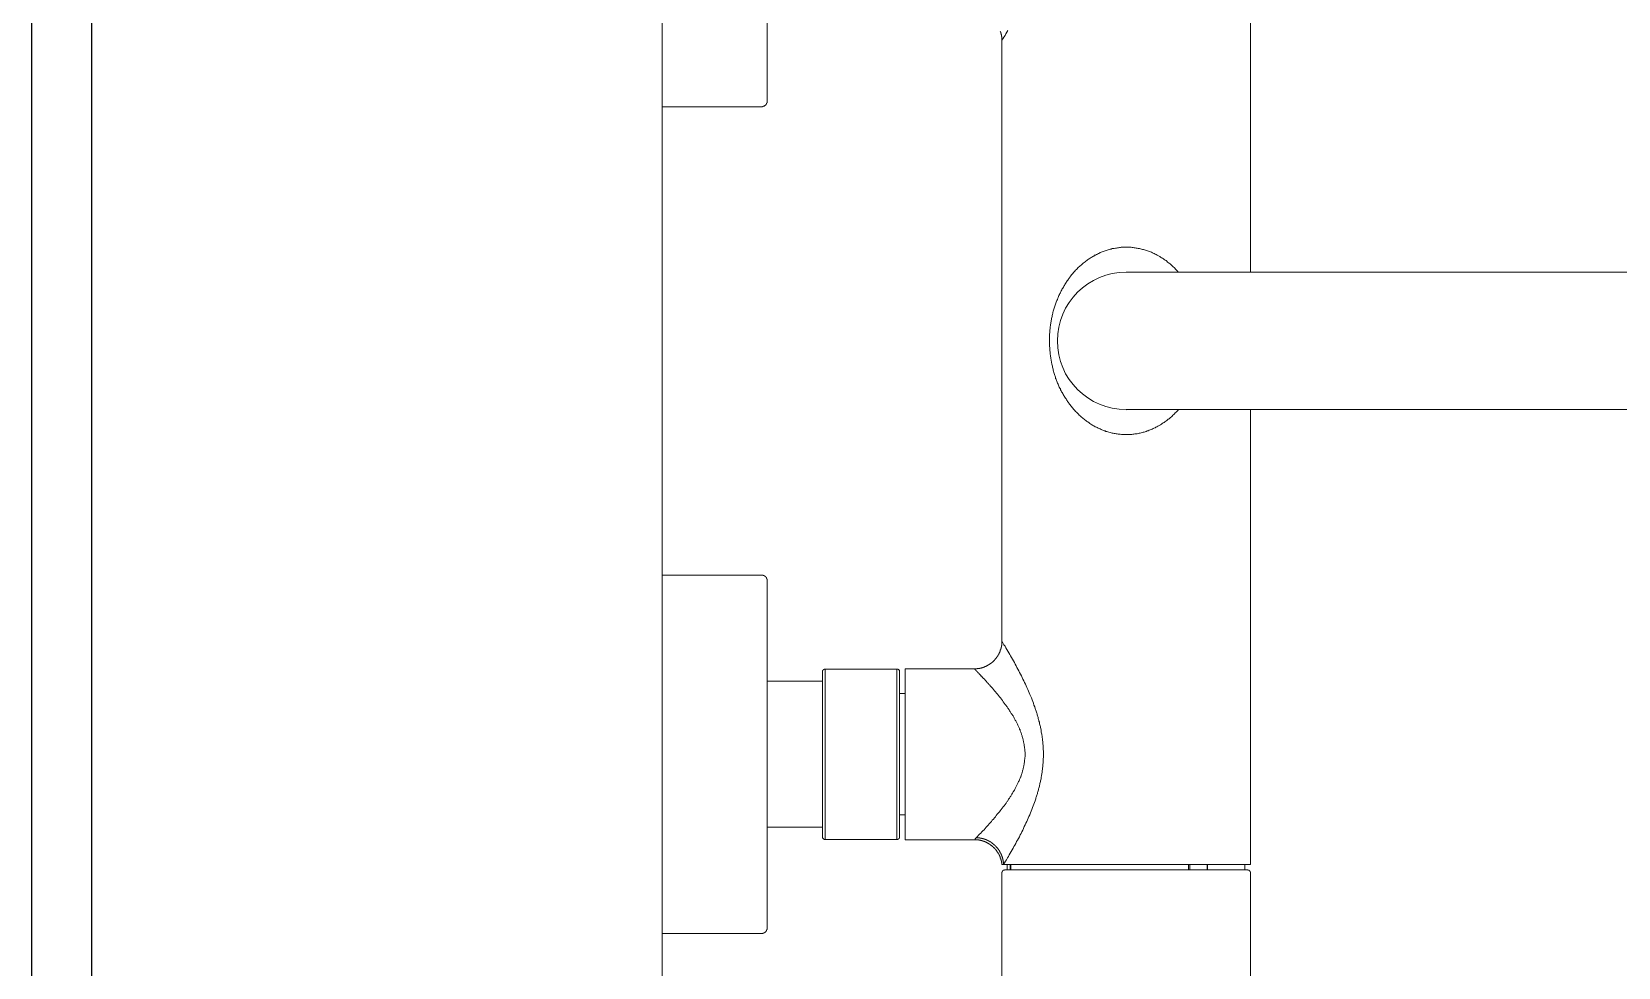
# Model space of a CAD drawing. Header units: millimetres. Extents: x -343543 to 400519, y -115663 to 104219.
# Drawn here: x -149713.1 to -149448.9, y 4880.4 to 5036.2 of the extents above; entities that cross this region are included whole.
import ezdxf

# ---------------------------------------------------------------- set-up
doc = ezdxf.new("R2010")
doc.units = ezdxf.units.MM
doc.layers.get('0').update_dxf_attribs({"color": 231, "lineweight": 0})
for name, color, linetype, lineweight in [('A-SYMBOLS', 10, 'Continuous', 13), ('XREF MAT BANG TUONG XAY$0$01.Xref _MB T1$0$A-FURN', 8, 'Continuous', 5), ('XREF MAT BANG TUONG XAY$0$01.Xref _MB T1$0$A-TEXT', 8, 'Continuous', 25)]:
    doc.layers.add(name, color=color, linetype=linetype, lineweight=lineweight)
doc.layers.add('XREF MAT BANG TUONG XAY$0$A-FNSH', color=8, linetype='Continuous')

# ---------------------------------------------------------------- blocks, each defined once
blk = doc.blocks.new('*U200')
at = {"color": 8}
for p, q in [((-38.44, -16.42), (-38.44, 0)), ((97.1, -16.48), (97.1, 0)), ((-96.43, -17.2), (-39.23, -17.2)), ((39.14, -17.2), (96.34, -17.2)), ((81.69, -38.62), (81.69, -26.56)), ((81.69, -38.47), (53.76, -38.47)), ((54.07, -38.91), (81.42, -38.91)), ((-49.74, -55.69), (49.74, -55.69))]:
    blk.add_line(p, q, dxfattribs=at)
for points in [[(-97.18, 0), (-38.44, 0)], [(38.36, 0), (38.36, -16.42), (38.39, -16.42), (38.39, -16.54), (38.42, -16.57), (38.42, -16.62), (38.44, -16.65), (38.44, -16.71), (38.47, -16.71), (38.47, -16.73), (38.5, -16.76), (38.5, -16.79), (38.53, -16.79), (38.53, -16.85), (38.56, -16.85), (38.56, -16.87), (38.58, -16.87), (38.58, -16.9), (38.61, -16.9), (38.61, -16.93), (38.64, -16.93), (38.64, -16.96), (38.67, -16.96), (38.67, -16.98), (38.69, -16.98), (38.69, -17.02), (38.72, -17.02), (38.72, -17.04), (38.75, -17.04), (38.78, -17.07), (38.81, -17.07), (38.81, -17.11), (38.86, -17.11), (38.86, -17.12), (38.92, -17.12), (38.92, -17.15), (39, -17.15), (39, -17.18), (39.12, -17.18), (39.14, -17.2)], [(38.36, 0), (97.1, 0)], [(-39.23, -17.2), (-39.2, -17.18), (-39.08, -17.18), (-39.08, -17.15), (-39, -17.15), (-39, -17.12), (-38.95, -17.12), (-38.95, -17.11), (-38.89, -17.11), (-38.89, -17.07), (-38.86, -17.07), (-38.83, -17.04), (-38.81, -17.04), (-38.81, -17.02), (-38.78, -17.02), (-38.78, -16.98), (-38.75, -16.98), (-38.75, -16.96), (-38.72, -16.96), (-38.7, -16.93), (-38.7, -16.9), (-38.67, -16.9), (-38.67, -16.87), (-38.64, -16.87), (-38.64, -16.85), (-38.61, -16.85), (-38.61, -16.81), (-38.59, -16.79), (-38.59, -16.76), (-38.55, -16.76), (-38.55, -16.71), (-38.52, -16.71), (-38.52, -16.65), (-38.5, -16.62), (-38.5, -16.57), (-38.47, -16.54), (-38.47, -16.42), (-38.44, -16.42)], [(55.77, -26.25), (55.77, -17.2)], [(79.68, -17.2), (79.68, -26.25)], [(96.34, -17.2), (96.34, -17.18), (96.45, -17.18), (96.45, -17.15), (96.54, -17.15), (96.54, -17.12), (96.6, -17.12), (96.6, -17.11), (96.65, -17.11), (96.65, -17.07), (96.71, -17.07), (96.71, -17.04), (96.74, -17.04), (96.74, -17.02), (96.77, -17.02), (96.79, -16.98), (96.82, -16.96), (96.85, -16.96), (96.85, -16.93), (96.87, -16.9), (96.9, -16.87), (96.9, -16.85), (96.93, -16.85), (96.93, -16.81), (96.96, -16.81), (96.96, -16.76), (96.99, -16.76), (96.99, -16.73), (97.01, -16.71), (97.01, -16.65), (97.05, -16.65), (97.05, -16.6), (97.07, -16.6), (97.07, -16.48), (97.1, -16.48)], [(81.27, -26.25), (54.18, -26.25), (54.18, -26.28), (54.07, -26.28), (54.07, -26.3), (53.98, -26.3), (53.98, -26.33), (53.96, -26.33), (53.96, -26.36), (53.94, -26.36), (53.9, -26.38), (53.87, -26.42), (53.87, -26.45), (53.85, -26.45), (53.85, -26.47), (53.82, -26.47), (53.82, -26.53), (53.79, -26.53), (53.79, -26.61), (53.76, -26.61)], [(53.76, -26.61), (53.76, -38.59), (53.79, -38.59), (53.79, -38.67), (53.82, -38.67), (53.82, -38.73), (53.85, -38.73), (53.85, -38.76), (53.87, -38.76), (53.87, -38.79), (53.9, -38.79), (53.9, -38.81), (53.94, -38.81), (53.94, -38.83), (53.96, -38.83), (53.96, -38.87), (53.98, -38.87), (54.02, -38.9), (54.07, -38.9), (54.07, -38.91)], [(53.76, -26.72), (81.69, -26.72)], [(81.69, -26.56), (81.67, -26.56), (81.67, -26.49), (81.64, -26.49), (81.64, -26.47), (81.61, -26.45), (81.61, -26.42), (81.58, -26.42), (81.58, -26.38), (81.56, -26.38), (81.56, -26.36), (81.53, -26.36), (81.5, -26.33), (81.47, -26.33), (81.47, -26.3), (81.42, -26.3), (81.42, -26.28), (81.27, -26.28), (81.27, -26.25)], [(57.79, -39.85), (57.79, -38.91)], [(77.66, -38.91), (77.66, -39.85)], [(81.42, -38.91), (81.42, -38.9), (81.47, -38.9), (81.47, -38.87), (81.5, -38.87), (81.5, -38.83), (81.56, -38.83), (81.56, -38.81), (81.58, -38.81), (81.58, -38.79), (81.61, -38.79), (81.61, -38.73), (81.64, -38.73), (81.64, -38.69), (81.67, -38.69), (81.67, -38.64), (81.69, -38.62)], [(53.74, -51.24), (53.74, -39.85)], [(81.75, -39.85), (53.74, -39.85)], [(81.75, -39.85), (81.75, -51.68), (81.78, -51.71), (81.78, -51.91), (81.8, -51.94), (81.8, -52.08), (81.83, -52.1), (81.83, -52.18), (81.86, -52.22), (81.86, -52.3), (81.89, -52.33), (81.89, -52.38), (81.92, -52.41), (81.92, -52.5), (81.95, -52.52), (81.95, -52.58), (81.98, -52.58), (81.98, -52.64), (82, -52.66), (82, -52.71), (82.03, -52.75), (82.03, -52.77), (82.06, -52.8), (82.06, -52.87), (82.08, -52.88), (82.08, -52.91), (82.11, -52.94), (82.11, -52.99), (82.14, -53.03), (82.14, -53.08), (82.17, -53.08), (82.17, -53.11), (82.2, -53.13), (82.2, -53.2), (82.23, -53.2), (82.23, -53.23), (82.25, -53.25), (82.25, -53.31), (82.28, -53.34), (82.31, -53.36), (82.31, -53.39), (82.34, -53.42), (82.34, -53.45), (82.36, -53.45), (82.36, -53.5), (82.4, -53.53), (82.4, -53.56), (82.42, -53.56), (82.42, -53.59), (82.45, -53.61), (82.45, -53.64), (82.48, -53.64), (82.48, -53.67), (82.5, -53.7), (82.5, -53.72), (82.54, -53.72), (82.54, -53.75), (82.56, -53.78), (82.56, -53.81), (82.59, -53.81), (82.62, -53.84), (82.62, -53.86), (82.67, -53.92), (82.67, -53.95), (82.7, -53.97), (82.73, -54.01), (82.76, -54.04), (82.78, -54.06), (82.78, -54.09), (82.81, -54.11), (82.84, -54.14), (82.87, -54.18), (82.9, -54.21), (82.9, -54.23), (82.92, -54.23), (82.95, -54.25), (82.95, -54.29), (82.98, -54.29), (83.01, -54.32), (83.01, -54.33), (83.03, -54.33), (83.06, -54.37), (83.06, -54.4), (83.09, -54.4), (83.09, -54.43), (83.12, -54.46), (83.15, -54.46), (83.15, -54.48), (83.18, -54.48), (83.21, -54.51), (83.23, -54.53), (83.26, -54.57), (83.29, -54.59), (83.32, -54.62), (83.34, -54.62), (83.34, -54.65), (83.37, -54.68), (83.4, -54.68), (83.4, -54.71), (83.43, -54.71), (83.45, -54.73), (83.48, -54.73), (83.48, -54.76), (83.52, -54.79), (83.54, -54.79), (83.57, -54.82), (83.6, -54.84), (83.62, -54.84), (83.62, -54.87), (83.65, -54.87), (83.68, -54.9), (83.71, -54.9), (83.71, -54.93), (83.73, -54.93), (83.76, -54.95), (83.79, -54.95), (83.81, -54.99), (83.85, -55.02), (83.87, -55.02), (83.9, -55.04), (83.93, -55.07), (83.96, -55.07), (83.99, -55.09), (84.01, -55.09), (84.01, -55.12), (84.04, -55.12), (84.07, -55.16), (84.12, -55.16), (84.12, -55.18), (84.16, -55.18), (84.18, -55.21), (84.24, -55.21), (84.24, -55.23), (84.27, -55.23), (84.3, -55.26), (84.35, -55.26), (84.38, -55.3), (84.41, -55.32), (84.46, -55.32), (84.49, -55.34), (84.52, -55.34), (84.55, -55.38), (84.6, -55.38), (84.63, -55.41), (84.69, -55.41), (84.69, -55.42), (84.74, -55.42), (84.77, -55.46), (84.83, -55.46), (84.85, -55.49), (84.88, -55.49), (84.91, -55.51), (84.99, -55.51), (85.02, -55.55), (85.08, -55.55), (85.1, -55.57), (85.19, -55.57), (85.22, -55.6), (85.3, -55.6), (85.33, -55.63), (85.47, -55.63), (85.5, -55.66), (85.75, -55.66), (85.77, -55.69), (85.8, -55.69)], [(-50.74, -55.42), (-50.72, -55.46), (-50.66, -55.46), (-50.63, -55.49), (-50.58, -55.49), (-50.55, -55.51), (-50.46, -55.51), (-50.46, -55.55), (-50.38, -55.55), (-50.36, -55.57), (-50.27, -55.57), (-50.24, -55.6), (-50.13, -55.6), (-50.1, -55.63), (-49.96, -55.63), (-49.93, -55.66), (-49.76, -55.66), (-49.74, -55.69)], [(49.74, -55.69), (49.77, -55.66), (49.88, -55.66), (49.91, -55.63), (50.02, -55.63), (50.05, -55.6), (50.16, -55.6), (50.19, -55.57), (50.27, -55.57), (50.33, -55.55), (50.38, -55.55), (50.41, -55.51), (50.44, -55.51), (50.46, -55.49), (50.55, -55.49), (50.57, -55.46), (50.64, -55.46), (50.66, -55.42), (50.72, -55.42), (50.75, -55.41), (50.77, -55.41), (50.8, -55.38), (50.86, -55.38), (50.88, -55.34), (50.94, -55.34), (50.97, -55.32), (51.02, -55.32), (51.05, -55.3), (51.08, -55.26), (51.13, -55.26), (51.16, -55.23), (51.19, -55.23), (51.22, -55.21), (51.24, -55.21), (51.24, -55.18), (51.31, -55.18), (51.33, -55.16), (51.36, -55.16), (51.39, -55.12), (51.42, -55.12), (51.42, -55.09), (51.44, -55.09), (51.47, -55.07), (51.5, -55.07), (51.53, -55.04), (51.55, -55.04), (51.59, -55.02), (51.61, -54.99), (51.64, -54.99), (51.67, -54.95), (51.69, -54.95), (51.69, -54.93), (51.73, -54.93), (51.75, -54.9), (51.78, -54.87), (51.81, -54.87), (51.81, -54.84), (51.83, -54.84), (51.86, -54.82), (51.89, -54.82), (51.92, -54.79), (51.92, -54.76), (51.95, -54.76), (51.98, -54.73), (52, -54.73), (52.03, -54.71), (52.03, -54.68), (52.06, -54.68), (52.09, -54.65), (52.11, -54.65), (52.11, -54.62), (52.14, -54.59), (52.17, -54.59), (52.2, -54.57), (52.2, -54.53), (52.23, -54.53), (52.25, -54.51), (52.25, -54.48), (52.28, -54.48), (52.31, -54.46), (52.34, -54.43), (52.37, -54.4), (52.4, -54.37), (52.42, -54.33), (52.45, -54.32), (52.48, -54.29), (52.51, -54.25), (52.51, -54.23), (52.53, -54.23), (52.56, -54.21), (52.56, -54.18), (52.59, -54.18), (52.62, -54.14), (52.62, -54.11), (52.64, -54.09), (52.67, -54.09), (52.67, -54.06), (52.7, -54.04), (52.7, -54.01), (52.73, -54.01), (52.76, -53.97), (52.76, -53.95), (52.78, -53.92), (52.81, -53.92), (52.81, -53.89), (52.84, -53.86), (52.84, -53.84), (52.87, -53.81), (52.9, -53.78), (52.92, -53.75), (52.92, -53.72), (52.96, -53.7), (52.98, -53.67), (52.98, -53.64), (53.01, -53.61), (53.01, -53.59), (53.04, -53.56), (53.07, -53.53), (53.07, -53.5), (53.09, -53.47), (53.09, -53.45), (53.12, -53.42), (53.14, -53.39), (53.14, -53.36), (53.18, -53.34), (53.18, -53.31), (53.2, -53.28), (53.2, -53.25), (53.23, -53.25), (53.23, -53.2), (53.26, -53.16), (53.26, -53.13), (53.29, -53.11), (53.29, -53.08), (53.32, -53.06), (53.32, -53.03), (53.35, -52.99), (53.35, -52.96), (53.37, -52.94), (53.37, -52.88), (53.4, -52.87), (53.4, -52.83), (53.43, -52.8), (53.43, -52.77), (53.46, -52.75), (53.46, -52.69), (53.49, -52.66), (53.49, -52.61), (53.51, -52.58), (53.51, -52.52), (53.54, -52.5), (53.54, -52.44), (53.57, -52.41), (53.57, -52.33), (53.6, -52.3), (53.6, -52.22), (53.62, -52.18), (53.62, -52.08), (53.65, -52.05), (53.65, -51.94), (53.68, -51.91), (53.68, -51.62), (53.71, -51.6), (53.71, -51.24)], [(81.39, -51.49), (81.42, -51.46), (81.44, -51.46), (81.44, -51.43), (81.47, -51.43), (81.47, -51.4), (81.5, -51.4), (81.5, -51.38), (81.53, -51.38), (81.56, -51.35), (81.58, -51.32), (81.61, -51.32), (81.61, -51.29), (81.64, -51.29)], [(81.39, -51.49), (81.39, -51.51), (81.42, -51.54), (81.42, -51.87), (81.44, -51.91), (81.44, -52.08), (81.47, -52.08), (81.47, -52.22), (81.5, -52.24), (81.5, -52.36), (81.53, -52.36), (81.53, -52.47), (81.56, -52.5), (81.56, -52.58), (81.58, -52.61), (81.58, -52.66), (81.61, -52.69), (81.61, -52.75), (81.64, -52.77), (81.64, -52.87), (81.67, -52.87), (81.67, -52.91), (81.69, -52.94), (81.69, -52.96), (81.72, -52.99), (81.72, -53.08), (81.75, -53.08), (81.75, -53.13), (81.78, -53.16), (81.78, -53.2), (81.8, -53.23), (81.8, -53.28), (81.83, -53.28), (81.83, -53.31), (81.86, -53.34), (81.86, -53.36), (81.89, -53.39), (81.89, -53.45), (81.92, -53.45), (81.92, -53.47), (81.95, -53.5), (81.95, -53.53), (81.98, -53.56), (81.98, -53.59), (82, -53.61), (82, -53.64), (82.03, -53.67), (82.03, -53.7), (82.06, -53.7), (82.06, -53.72), (82.08, -53.75), (82.08, -53.78), (82.11, -53.78), (82.11, -53.84), (82.14, -53.84), (82.14, -53.86), (82.17, -53.89), (82.17, -53.92), (82.2, -53.92), (82.2, -53.95), (82.23, -53.97), (82.25, -54.01), (82.25, -54.04), (82.28, -54.04), (82.28, -54.06), (82.31, -54.09), (82.34, -54.11), (82.34, -54.14), (82.36, -54.14), (82.36, -54.18), (82.4, -54.21), (82.42, -54.23), (82.42, -54.25), (82.45, -54.25), (82.45, -54.29), (82.48, -54.32), (82.5, -54.32), (82.5, -54.33), (82.54, -54.37), (82.56, -54.4), (82.56, -54.43), (82.59, -54.43), (82.59, -54.46), (82.62, -54.48), (82.64, -54.48), (82.64, -54.51), (82.67, -54.51), (82.67, -54.53), (82.7, -54.57), (82.73, -54.57), (82.73, -54.59), (82.76, -54.59), (82.76, -54.62), (82.78, -54.65), (82.81, -54.65), (82.81, -54.68), (82.84, -54.68), (82.84, -54.71), (82.87, -54.73), (82.9, -54.73), (82.9, -54.76), (82.92, -54.76), (82.95, -54.79), (82.98, -54.82), (82.98, -54.84), (83.01, -54.84), (83.03, -54.87), (83.06, -54.9), (83.09, -54.9), (83.09, -54.93), (83.12, -54.93), (83.15, -54.95), (83.18, -54.99), (83.21, -54.99), (83.21, -55.02), (83.23, -55.04), (83.26, -55.04), (83.26, -55.07), (83.29, -55.07), (83.32, -55.09), (83.34, -55.12), (83.4, -55.12), (83.4, -55.16), (83.43, -55.16), (83.45, -55.18), (83.48, -55.21), (83.52, -55.21), (83.54, -55.23), (83.57, -55.26), (83.6, -55.26), (83.6, -55.3), (83.65, -55.3), (83.68, -55.32), (83.71, -55.34), (83.73, -55.34), (83.76, -55.38), (83.79, -55.38), (83.81, -55.41), (83.85, -55.42), (83.9, -55.42), (83.9, -55.46), (83.93, -55.46), (83.96, -55.49), (84.01, -55.49), (84.01, -55.51), (84.07, -55.51), (84.1, -55.55), (84.12, -55.57), (84.18, -55.57), (84.18, -55.6), (84.24, -55.6), (84.27, -55.63), (84.32, -55.63), (84.35, -55.66), (84.41, -55.66), (84.41, -55.69), (84.46, -55.69), (84.49, -55.71), (84.55, -55.71), (84.57, -55.74), (84.63, -55.74), (84.66, -55.77), (84.74, -55.77), (84.74, -55.8), (84.83, -55.8), (84.85, -55.82), (84.94, -55.82), (84.97, -55.85), (85.05, -55.85), (85.08, -55.88), (85.22, -55.88), (85.25, -55.91), (85.39, -55.91), (85.41, -55.93), (85.64, -55.93), (85.66, -55.96), (85.8, -55.96)], [(-50.91, -56.63), (-50.63, -56.49), (-50.38, -56.33), (-50.1, -56.2), (-49.85, -56.02), (-49.57, -55.85), (-49.32, -55.71)], [(85.8, -55.96), (85.55, -56.13), (85.27, -56.28), (85.02, -56.44), (84.74, -56.58), (84.49, -56.75), (84.21, -56.89), (83.96, -57.05), (83.68, -57.19), (83.43, -57.37), (83.15, -57.51), (82.87, -57.66), (82.62, -57.81), (82.34, -57.95), (82.06, -58.09), (81.8, -58.23), (81.53, -58.39), (81.25, -58.54), (80.97, -58.68), (80.71, -58.82), (80.44, -58.96), (80.16, -59.1), (79.88, -59.21), (79.6, -59.35), (79.32, -59.49), (79.04, -59.6), (78.76, -59.75), (78.48, -59.89), (78.2, -60), (77.92, -60.11), (77.64, -60.25), (77.36, -60.36), (77.05, -60.47), (76.77, -60.58), (76.49, -60.69), (76.21, -60.8), (75.91, -60.92), (75.63, -61.03), (75.35, -61.12), (75.18, -61.17), (75.04, -61.23), (74.9, -61.25), (74.76, -61.31), (74.59, -61.36), (74.45, -61.39), (74.31, -61.45), (74.18, -61.5), (74.01, -61.53), (73.87, -61.58), (73.73, -61.62), (73.56, -61.67), (73.42, -61.7), (73.28, -61.72), (73.11, -61.78), (72.97, -61.82), (72.83, -61.85), (72.66, -61.9), (72.53, -61.92), (72.39, -61.95), (72.22, -61.98), (72.08, -62.01), (71.94, -62.06), (71.77, -62.09), (71.63, -62.11), (71.46, -62.14), (71.32, -62.18), (71.15, -62.18), (71.01, -62.21), (70.88, -62.24), (70.71, -62.26), (70.57, -62.29), (70.4, -62.29), (70.26, -62.32), (70.09, -62.34), (69.95, -62.34), (69.79, -62.37), (69.64, -62.4), (69.34, -62.4), (69.17, -62.43), (69.03, -62.43), (68.86, -62.46), (68.42, -62.46), (68.25, -62.48), (67.18, -62.48), (67.02, -62.46), (66.57, -62.46), (66.4, -62.43), (66.26, -62.43), (66.09, -62.4), (65.95, -62.4), (65.79, -62.37), (65.64, -62.37), (65.48, -62.34), (65.34, -62.34), (65.17, -62.32), (65.03, -62.29), (64.86, -62.29), (64.72, -62.26), (64.58, -62.24), (64.42, -62.21), (64.28, -62.18), (64.11, -62.14), (63.97, -62.11), (63.8, -62.09), (63.52, -62.04), (63.35, -62.01), (63.21, -61.98), (63.05, -61.95), (62.9, -61.92), (62.77, -61.86), (62.6, -61.85), (62.46, -61.82), (62.32, -61.75), (62.15, -61.72), (62.01, -61.7), (61.87, -61.64), (61.71, -61.62), (61.56, -61.56), (61.42, -61.53), (61.25, -61.48), (61.12, -61.45), (60.98, -61.39), (60.83, -61.34), (60.67, -61.31), (60.53, -61.25), (60.39, -61.2), (60.25, -61.14), (59.94, -61.06), (59.66, -60.94), (59.38, -60.84), (59.07, -60.74), (58.8, -60.64), (58.51, -60.52), (58.24, -60.41), (57.93, -60.27), (57.65, -60.16), (57.37, -60.05), (57.09, -59.91), (56.81, -59.79), (56.53, -59.66), (56.25, -59.54), (55.97, -59.4), (55.69, -59.28), (55.41, -59.13), (55.14, -59.02), (54.88, -58.88), (54.6, -58.74), (54.32, -58.59), (54.05, -58.45), (53.76, -58.28), (53.51, -58.15), (53.23, -58.01), (52.96, -57.87), (52.7, -57.73), (52.42, -57.56), (52.14, -57.41), (51.89, -57.25), (51.61, -57.11), (51.36, -56.97), (51.08, -56.8), (50.83, -56.63), (50.55, -56.49), (50.3, -56.33), (50.02, -56.2), (49.77, -56.02), (49.49, -55.85), (49.23, -55.71)], [(86.7, -56.55), (85.8, -56.55)], [(86.7, -57.03), (85.8, -57.03)], [(86.7, -57.17), (85.8, -57.17)], [(113.06, -55.69), (87.06, -55.69), (87.06, -55.71), (86.98, -55.71), (86.98, -55.74), (86.93, -55.74), (86.93, -55.77), (86.89, -55.77), (86.89, -55.8), (86.87, -55.8), (86.84, -55.82), (86.81, -55.85), (86.81, -55.88), (86.79, -55.88), (86.79, -55.91), (86.75, -55.91), (86.75, -55.96), (86.73, -55.99), (86.73, -56.1), (86.7, -56.1)]]:
    blk.add_lwpolyline(points, dxfattribs=at)
blk.add_open_spline([(53.82, -51.24), (53.82, -51.24), (53.79, -51.24), (53.79, -51.24), (53.79, -51.24), (53.79, -51.21), (53.79, -51.21), (53.79, -51.21), (53.76, -51.21), (53.76, -51.21), (53.76, -51.21), (53.76, -51.18), (53.76, -51.18), (53.76, -51.18), (53.76, -51.21), (53.76, -51.21), (53.76, -51.21), (53.79, -51.21), (53.79, -51.21), (53.79, -51.21), (53.79, -51.24), (53.79, -51.24), (53.79, -51.24), (53.82, -51.24), (53.82, -51.24), (53.82, -51.24), (53.82, -51.26), (53.82, -51.26), (53.82, -51.26), (53.85, -51.26), (53.85, -51.26), (53.85, -51.26), (53.85, -51.29), (53.85, -51.29), (53.85, -51.29), (53.87, -51.29), (53.87, -51.29), (53.87, -51.29), (53.9, -51.32), (53.9, -51.32), (53.9, -51.32), (53.9, -51.35), (53.9, -51.35), (53.9, -51.35), (53.94, -51.35), (53.94, -51.35), (53.94, -51.35), (53.96, -51.4), (53.96, -51.4), (53.96, -51.4), (54.05, -51.46), (54.05, -51.46), (54.05, -51.46), (54.07, -51.51), (54.07, -51.51), (54.07, -51.51), (54.1, -51.51), (54.1, -51.51), (54.1, -51.51), (54.13, -51.54), (54.13, -51.54), (54.13, -51.54), (54.13, -51.57), (54.13, -51.57), (54.13, -51.57), (54.16, -51.57), (54.16, -51.57), (54.16, -51.57), (54.16, -51.6), (54.16, -51.6), (54.16, -51.6), (54.18, -51.6), (54.18, -51.6), (54.18, -51.6), (54.21, -51.62), (54.21, -51.62), (54.21, -51.62), (54.24, -51.66), (54.24, -51.66), (54.24, -51.66), (54.27, -51.68), (54.27, -51.68), (54.27, -51.68), (54.29, -51.71), (54.29, -51.71), (54.29, -51.71), (54.32, -51.73), (54.32, -51.73), (54.32, -51.73), (54.35, -51.76), (54.35, -51.76), (54.35, -51.76), (54.38, -51.79), (54.38, -51.79), (54.38, -51.79), (54.41, -51.82), (54.41, -51.82), (54.41, -51.82), (54.43, -51.86), (54.43, -51.86), (54.43, -51.86), (54.46, -51.87), (54.46, -51.87), (54.46, -51.87), (54.52, -51.94), (54.52, -51.94), (54.52, -51.94), (54.55, -51.96), (54.55, -51.96), (54.55, -51.96), (54.58, -51.99), (54.58, -51.99), (54.58, -51.99), (54.63, -52.01), (54.63, -52.01), (54.63, -52.01), (54.66, -52.05), (54.66, -52.05), (54.66, -52.05), (54.68, -52.1), (54.68, -52.1), (54.68, -52.1), (54.74, -52.13), (54.74, -52.13), (54.74, -52.13), (54.77, -52.18), (54.77, -52.18), (54.77, -52.18), (54.83, -52.22), (54.83, -52.22), (54.83, -52.22), (54.85, -52.24), (54.85, -52.24), (54.85, -52.24), (54.91, -52.3), (54.91, -52.3), (54.91, -52.3), (54.94, -52.33), (54.94, -52.33), (54.94, -52.33), (54.99, -52.38), (54.99, -52.38), (54.99, -52.38), (55.05, -52.44), (55.05, -52.44), (55.05, -52.44), (55.08, -52.47), (55.08, -52.47), (55.08, -52.47), (55.14, -52.52), (55.14, -52.52), (55.14, -52.52), (55.19, -52.58), (55.19, -52.58), (55.19, -52.58), (55.3, -52.66), (55.3, -52.66), (55.3, -52.66), (55.39, -52.75), (55.39, -52.75), (55.39, -52.75), (55.5, -52.87), (55.5, -52.87), (55.5, -52.87), (55.58, -52.94), (55.58, -52.94), (55.58, -52.94), (55.69, -53.03), (55.69, -53.03), (55.69, -53.03), (55.77, -53.11), (55.77, -53.11), (55.77, -53.11), (55.89, -53.23), (55.89, -53.23), (55.89, -53.23), (55.97, -53.31), (55.97, -53.31), (55.97, -53.31), (56.08, -53.39), (56.08, -53.39), (56.08, -53.39), (56.17, -53.47), (56.17, -53.47), (56.17, -53.47), (56.28, -53.56), (56.28, -53.56), (56.28, -53.56), (56.36, -53.64), (56.36, -53.64), (56.36, -53.64), (56.56, -53.81), (56.56, -53.81), (56.56, -53.81), (56.73, -53.97), (56.73, -53.97), (56.73, -53.97), (56.92, -54.14), (56.92, -54.14), (56.92, -54.14), (57.12, -54.32), (57.12, -54.32), (57.12, -54.32), (57.31, -54.48), (57.31, -54.48), (57.31, -54.48), (57.51, -54.62), (57.51, -54.62), (57.51, -54.62), (57.71, -54.79), (57.71, -54.79), (57.71, -54.79), (57.9, -54.95), (57.9, -54.95), (57.9, -54.95), (58.1, -55.12), (58.1, -55.12), (58.1, -55.12), (58.32, -55.3), (58.32, -55.3), (58.32, -55.3), (58.51, -55.46), (58.51, -55.46), (58.51, -55.46), (58.71, -55.6), (58.71, -55.6), (58.71, -55.6), (58.91, -55.77), (58.91, -55.77), (58.91, -55.77), (59.13, -55.91), (59.13, -55.91), (59.13, -55.91), (59.33, -56.07), (59.33, -56.07), (59.33, -56.07), (59.56, -56.21), (59.56, -56.21), (59.56, -56.21), (59.75, -56.39), (59.75, -56.39), (59.75, -56.39), (59.86, -56.44), (59.86, -56.44), (59.86, -56.44), (59.94, -56.53), (59.94, -56.53), (59.94, -56.53), (60.05, -56.58), (60.05, -56.58), (60.05, -56.58), (60.17, -56.67), (60.17, -56.67), (60.17, -56.67), (60.28, -56.75), (60.28, -56.75), (60.28, -56.75), (60.39, -56.8), (60.39, -56.8), (60.39, -56.8), (60.47, -56.89), (60.47, -56.89), (60.47, -56.89), (60.59, -56.94), (60.59, -56.94), (60.59, -56.94), (60.7, -57.03), (60.7, -57.03), (60.7, -57.03), (60.81, -57.08), (60.81, -57.08), (60.81, -57.08), (60.92, -57.17), (60.92, -57.17), (60.92, -57.17), (61.03, -57.22), (61.03, -57.22), (61.03, -57.22), (61.14, -57.3), (61.14, -57.3), (61.14, -57.3), (61.23, -57.37), (61.23, -57.37), (61.23, -57.37), (61.34, -57.41), (61.34, -57.41), (61.34, -57.41), (61.45, -57.51), (61.45, -57.51), (61.45, -57.51), (61.56, -57.56), (61.56, -57.56), (61.56, -57.56), (61.67, -57.61), (61.67, -57.61), (61.67, -57.61), (61.79, -57.7), (61.79, -57.7), (61.79, -57.7), (61.9, -57.76), (61.9, -57.76), (61.9, -57.76), (62.01, -57.81), (62.01, -57.81), (62.01, -57.81), (62.12, -57.87), (62.12, -57.87), (62.12, -57.87), (62.23, -57.95), (62.23, -57.95), (62.23, -57.95), (62.35, -58.01), (62.35, -58.01), (62.35, -58.01), (62.49, -58.06), (62.49, -58.06), (62.49, -58.06), (62.6, -58.12), (62.6, -58.12), (62.6, -58.12), (62.71, -58.17), (62.71, -58.17), (62.71, -58.17), (62.82, -58.23), (62.82, -58.23), (62.82, -58.23), (62.94, -58.28), (62.94, -58.28), (62.94, -58.28), (63.05, -58.34), (63.05, -58.34), (63.05, -58.34), (63.16, -58.39), (63.16, -58.39), (63.16, -58.39), (63.3, -58.45), (63.3, -58.45), (63.3, -58.45), (63.41, -58.49), (63.41, -58.49), (63.41, -58.49), (63.52, -58.54), (63.52, -58.54), (63.52, -58.54), (63.63, -58.59), (63.63, -58.59), (63.63, -58.59), (63.75, -58.65), (63.75, -58.65), (63.75, -58.65), (63.88, -58.68), (63.88, -58.68), (63.88, -58.68), (63.99, -58.74), (63.99, -58.74), (63.99, -58.74), (64.11, -58.78), (64.11, -58.78), (64.11, -58.78), (64.25, -58.82), (64.25, -58.82), (64.25, -58.82), (64.36, -58.88), (64.36, -58.88), (64.36, -58.88), (64.47, -58.9), (64.47, -58.9), (64.47, -58.9), (64.61, -58.96), (64.61, -58.96), (64.61, -58.96), (64.72, -58.98), (64.72, -58.98), (64.72, -58.98), (64.84, -59.02), (64.84, -59.02), (64.84, -59.02), (64.97, -59.07), (64.97, -59.07), (64.97, -59.07), (65.09, -59.1), (65.09, -59.1), (65.09, -59.1), (65.22, -59.13), (65.22, -59.13), (65.22, -59.13), (65.34, -59.15), (65.34, -59.15), (65.34, -59.15), (65.48, -59.18), (65.48, -59.18), (65.48, -59.18), (65.59, -59.21), (65.59, -59.21), (65.59, -59.21), (65.73, -59.24), (65.73, -59.24), (65.73, -59.24), (65.84, -59.28), (65.84, -59.28), (65.84, -59.28), (65.98, -59.29), (65.98, -59.29), (65.98, -59.29), (66.09, -59.32), (66.09, -59.32), (66.09, -59.32), (66.23, -59.35), (66.23, -59.35), (66.23, -59.35), (66.34, -59.35), (66.34, -59.35), (66.34, -59.35), (66.49, -59.38), (66.49, -59.38), (66.49, -59.38), (66.6, -59.4), (66.6, -59.4), (66.6, -59.4), (66.74, -59.4), (66.74, -59.4), (66.74, -59.4), (66.85, -59.43), (66.85, -59.43), (66.85, -59.43), (66.99, -59.43), (66.99, -59.43), (66.99, -59.43), (67.13, -59.43), (67.13, -59.43), (67.13, -59.43), (67.24, -59.43), (67.24, -59.43), (67.24, -59.43), (67.38, -59.47), (67.38, -59.47), (67.38, -59.47), (67.49, -59.47), (67.49, -59.47), (67.49, -59.47), (67.63, -59.47), (67.63, -59.47), (67.63, -59.47), (67.77, -59.47), (67.77, -59.47), (67.77, -59.47), (67.88, -59.47), (67.88, -59.47), (67.88, -59.47), (68.02, -59.47), (68.02, -59.47), (68.02, -59.47), (68.14, -59.47), (68.14, -59.47), (68.14, -59.47), (68.27, -59.43), (68.27, -59.43), (68.27, -59.43), (68.38, -59.43), (68.38, -59.43), (68.38, -59.43), (68.52, -59.43), (68.52, -59.43), (68.52, -59.43), (68.66, -59.4), (68.66, -59.4), (68.66, -59.4), (68.78, -59.4), (68.78, -59.4), (68.78, -59.4), (68.92, -59.38), (68.92, -59.38), (68.92, -59.38), (69.03, -59.38), (69.03, -59.38), (69.03, -59.38), (69.17, -59.35), (69.17, -59.35), (69.17, -59.35), (69.28, -59.32), (69.28, -59.32), (69.28, -59.32), (69.42, -59.32), (69.42, -59.32), (69.42, -59.32), (69.53, -59.29), (69.53, -59.29), (69.53, -59.29), (69.67, -59.28), (69.67, -59.28), (69.67, -59.28), (69.79, -59.24), (69.79, -59.24), (69.79, -59.24), (69.92, -59.21), (69.92, -59.21), (69.92, -59.21), (70.03, -59.18), (70.03, -59.18), (70.03, -59.18), (70.18, -59.15), (70.18, -59.15), (70.18, -59.15), (70.29, -59.13), (70.29, -59.13), (70.29, -59.13), (70.43, -59.07), (70.43, -59.07), (70.43, -59.07), (70.54, -59.04), (70.54, -59.04), (70.54, -59.04), (70.68, -59.02), (70.68, -59.02), (70.68, -59.02), (70.79, -58.98), (70.79, -58.98), (70.79, -58.98), (70.9, -58.93), (70.9, -58.93), (70.9, -58.93), (71.04, -58.9), (71.04, -58.9), (71.04, -58.9), (71.15, -58.85), (71.15, -58.85), (71.15, -58.85), (71.27, -58.82), (71.27, -58.82), (71.27, -58.82), (71.41, -58.76), (71.41, -58.76), (71.41, -58.76), (71.51, -58.74), (71.51, -58.74), (71.51, -58.74), (71.63, -58.68), (71.63, -58.68), (71.63, -58.68), (71.74, -58.62), (71.74, -58.62), (71.74, -58.62), (71.88, -58.56), (71.88, -58.56), (71.88, -58.56), (71.99, -58.54), (71.99, -58.54), (71.99, -58.54), (72.11, -58.49), (72.11, -58.49), (72.11, -58.49), (72.22, -58.42), (72.22, -58.42), (72.22, -58.42), (72.36, -58.37), (72.36, -58.37), (72.36, -58.37), (72.47, -58.31), (72.47, -58.31), (72.47, -58.31), (72.58, -58.26), (72.58, -58.26), (72.58, -58.26), (72.69, -58.2), (72.69, -58.2), (72.69, -58.2), (72.8, -58.15), (72.8, -58.15), (72.8, -58.15), (72.91, -58.09), (72.91, -58.09), (72.91, -58.09), (73.03, -58.04), (73.03, -58.04), (73.03, -58.04), (73.14, -57.98), (73.14, -57.98), (73.14, -57.98), (73.25, -57.92), (73.25, -57.92), (73.25, -57.92), (73.36, -57.87), (73.36, -57.87), (73.36, -57.87), (73.5, -57.79), (73.5, -57.79), (73.5, -57.79), (73.62, -57.73), (73.62, -57.73), (73.62, -57.73), (73.73, -57.66), (73.73, -57.66), (73.73, -57.66), (73.81, -57.61), (73.81, -57.61), (73.81, -57.61), (73.92, -57.53), (73.92, -57.53), (73.92, -57.53), (74.03, -57.47), (74.03, -57.47), (74.03, -57.47), (74.14, -57.41), (74.14, -57.41), (74.14, -57.41), (74.25, -57.33), (74.25, -57.33), (74.25, -57.33), (74.37, -57.28), (74.37, -57.28), (74.37, -57.28), (74.48, -57.19), (74.48, -57.19), (74.48, -57.19), (74.59, -57.14), (74.59, -57.14), (74.59, -57.14), (74.71, -57.05), (74.71, -57.05), (74.71, -57.05), (74.81, -57), (74.81, -57), (74.81, -57), (74.93, -56.92), (74.93, -56.92), (74.93, -56.92), (75.01, -56.86), (75.01, -56.86), (75.01, -56.86), (75.12, -56.78), (75.12, -56.78), (75.12, -56.78), (75.23, -56.72), (75.23, -56.72), (75.23, -56.72), (75.35, -56.63), (75.35, -56.63), (75.35, -56.63), (75.46, -56.58), (75.46, -56.58), (75.46, -56.58), (75.55, -56.49), (75.55, -56.49), (75.55, -56.49), (75.65, -56.42), (75.65, -56.42), (75.65, -56.42), (75.77, -56.36), (75.77, -56.36), (75.77, -56.36), (75.96, -56.2), (75.96, -56.2), (75.96, -56.2), (76.19, -56.05), (76.19, -56.05), (76.19, -56.05), (76.38, -55.88), (76.38, -55.88), (76.38, -55.88), (76.58, -55.74), (76.58, -55.74), (76.58, -55.74), (76.8, -55.57), (76.8, -55.57), (76.8, -55.57), (77, -55.42), (77, -55.42), (77, -55.42), (77.19, -55.26), (77.19, -55.26), (77.19, -55.26), (77.39, -55.09), (77.39, -55.09), (77.39, -55.09), (77.58, -54.93), (77.58, -54.93), (77.58, -54.93), (77.78, -54.76), (77.78, -54.76), (77.78, -54.76), (77.97, -54.62), (77.97, -54.62), (77.97, -54.62), (78.17, -54.46), (78.17, -54.46), (78.17, -54.46), (78.37, -54.29), (78.37, -54.29), (78.37, -54.29), (78.56, -54.11), (78.56, -54.11), (78.56, -54.11), (78.76, -53.95), (78.76, -53.95), (78.76, -53.95), (78.95, -53.78), (78.95, -53.78), (78.95, -53.78), (79.15, -53.61), (79.15, -53.61), (79.15, -53.61), (79.34, -53.42), (79.34, -53.42), (79.34, -53.42), (79.54, -53.25), (79.54, -53.25), (79.54, -53.25), (79.71, -53.08), (79.71, -53.08), (79.71, -53.08), (79.91, -52.91), (79.91, -52.91), (79.91, -52.91), (80.1, -52.75), (80.1, -52.75), (80.1, -52.75), (80.29, -52.55), (80.29, -52.55), (80.29, -52.55), (80.46, -52.38), (80.46, -52.38), (80.46, -52.38), (80.66, -52.22), (80.66, -52.22), (80.66, -52.22), (80.86, -52.01), (80.86, -52.01), (80.86, -52.01), (81.02, -51.86), (81.02, -51.86), (81.02, -51.86), (81.22, -51.68), (81.22, -51.68), (81.22, -51.68), (81.39, -51.49), (81.39, -51.49)], degree=3, knots=[0, 0, 0, 0, 1, 1, 1, 2, 2, 2, 3, 3, 3, 4, 4, 4, 5, 5, 5, 6, 6, 6, 7, 7, 7, 8, 8, 8, 9, 9, 9, 10, 10, 10, 11, 11, 11, 12, 12, 12, 13, 13, 13, 14, 14, 14, 15, 15, 15, 16, 16, 16, 17, 17, 17, 18, 18, 18, 19, 19, 19, 20, 20, 20, 21, 21, 21, 22, 22, 22, 23, 23, 23, 24, 24, 24, 25, 25, 25, 26, 26, 26, 27, 27, 27, 28, 28, 28, 29, 29, 29, 30, 30, 30, 31, 31, 31, 32, 32, 32, 33, 33, 33, 34, 34, 34, 35, 35, 35, 36, 36, 36, 37, 37, 37, 38, 38, 38, 39, 39, 39, 40, 40, 40, 41, 41, 41, 42, 42, 42, 43, 43, 43, 44, 44, 44, 45, 45, 45, 46, 46, 46, 47, 47, 47, 48, 48, 48, 49, 49, 49, 50, 50, 50, 51, 51, 51, 52, 52, 52, 53, 53, 53, 54, 54, 54, 55, 55, 55, 56, 56, 56, 57, 57, 57, 58, 58, 58, 59, 59, 59, 60, 60, 60, 61, 61, 61, 62, 62, 62, 63, 63, 63, 64, 64, 64, 65, 65, 65, 66, 66, 66, 67, 67, 67, 68, 68, 68, 69, 69, 69, 70, 70, 70, 71, 71, 71, 72, 72, 72, 73, 73, 73, 74, 74, 74, 75, 75, 75, 76, 76, 76, 77, 77, 77, 78, 78, 78, 79, 79, 79, 80, 80, 80, 81, 81, 81, 82, 82, 82, 83, 83, 83, 84, 84, 84, 85, 85, 85, 86, 86, 86, 87, 87, 87, 88, 88, 88, 89, 89, 89, 90, 90, 90, 91, 91, 91, 92, 92, 92, 93, 93, 93, 94, 94, 94, 95, 95, 95, 96, 96, 96, 97, 97, 97, 98, 98, 98, 99, 99, 99, 100, 100, 100, 101, 101, 101, 102, 102, 102, 103, 103, 103, 104, 104, 104, 105, 105, 105, 106, 106, 106, 107, 107, 107, 108, 108, 108, 109, 109, 109, 110, 110, 110, 111, 111, 111, 112, 112, 112, 113, 113, 113, 114, 114, 114, 115, 115, 115, 116, 116, 116, 117, 117, 117, 118, 118, 118, 119, 119, 119, 120, 120, 120, 121, 121, 121, 122, 122, 122, 123, 123, 123, 124, 124, 124, 125, 125, 125, 126, 126, 126, 127, 127, 127, 128, 128, 128, 129, 129, 129, 130, 130, 130, 131, 131, 131, 132, 132, 132, 133, 133, 133, 134, 134, 134, 135, 135, 135, 136, 136, 136, 137, 137, 137, 138, 138, 138, 139, 139, 139, 140, 140, 140, 141, 141, 141, 142, 142, 142, 143, 143, 143, 144, 144, 144, 145, 145, 145, 146, 146, 146, 147, 147, 147, 148, 148, 148, 149, 149, 149, 150, 150, 150, 151, 151, 151, 152, 152, 152, 153, 153, 153, 154, 154, 154, 155, 155, 155, 156, 156, 156, 157, 157, 157, 158, 158, 158, 159, 159, 159, 160, 160, 160, 161, 161, 161, 162, 162, 162, 163, 163, 163, 164, 164, 164, 165, 165, 165, 166, 166, 166, 167, 167, 167, 168, 168, 168, 169, 169, 169, 170, 170, 170, 171, 171, 171, 172, 172, 172, 173, 173, 173, 174, 174, 174, 175, 175, 175, 176, 176, 176, 177, 177, 177, 178, 178, 178, 179, 179, 179, 180, 180, 180, 181, 181, 181, 182, 182, 182, 183, 183, 183, 184, 184, 184, 185, 185, 185, 186, 186, 186, 187, 187, 187, 188, 188, 188, 189, 189, 189, 190, 190, 190, 191, 191, 191, 192, 192, 192, 193, 193, 193, 194, 194, 194, 195, 195, 195, 196, 196, 196, 197, 197, 197, 198, 198, 198, 199, 199, 199, 200, 200, 200, 201, 201, 201, 202, 202, 202, 203, 203, 203, 204, 204, 204, 205, 205, 205, 206, 206, 206, 207, 207, 207, 208, 208, 208, 209, 209, 209, 210, 210, 210, 211, 211, 211, 212, 212, 212, 213, 213, 213, 214, 214, 214, 215, 215, 215, 216, 216, 216, 217, 217, 217, 218, 218, 218, 219, 219, 219, 220, 220, 220, 221, 221, 221, 222, 222, 222, 223, 223, 223, 224, 224, 224, 225, 225, 225, 226, 226, 226, 227, 227, 227, 228, 228, 228, 229, 229, 229, 230, 230, 230, 231, 231, 231, 232, 232, 232, 233, 233, 233, 234, 234, 234, 235, 235, 235, 236, 236, 236, 237, 237, 237, 238, 238, 238, 239, 239, 239, 240, 240, 240, 241, 241, 241, 242, 242, 242, 243, 243, 243, 244, 244, 244, 245, 245, 245, 245], dxfattribs=at)
blk.add_wipeout([(16.89, -365.71), (22.49, -366.84), (28.02, -368.28), (33.45, -370.04), (38.78, -372.11), (43.98, -374.48), (49.04, -377.14), (53.93, -380.08), (58.65, -383.3), (63.18, -386.79), (67.5, -390.53), (71.6, -394.5), (75.47, -398.71), (79.09, -403.13), (82.45, -407.75), (85.55, -412.55), (88.36, -417.53), (90.89, -422.65), (93.12, -427.91), (95.04, -433.29), (96.65, -438.77), (97.95, -444.34), (98.93, -449.97), (99.59, -455.64), (99.91, -461.35), (99.92, -467.06), (99.6, -472.76), (98.95, -478.44), (97.98, -484.07), (96.69, -489.64), (95.08, -495.12), (93.16, -500.5), (90.94, -505.77), (88.42, -510.89), (85.61, -515.87), (82.53, -520.68), (79.17, -525.3), (75.56, -529.73), (71.69, -533.94), (67.6, -537.92), (63.28, -541.66), (58.76, -545.15), (54.04, -548.38), (49.15, -551.33), (44.1, -554), (38.9, -556.37), (33.58, -558.45), (28.14, -560.21), (22.62, -561.67), (17.02, -562.8), (11.36, -563.61), (5.67, -564.1), (-0.04, -564.27), (-5.75, -564.1), (-11.45, -563.61), (-17.1, -562.8), (-22.7, -561.67), (-28.23, -560.21), (-33.66, -558.45), (-38.98, -556.37), (-44.18, -554), (-49.23, -551.33), (-54.13, -548.38), (-58.84, -545.15), (-63.37, -541.66), (-67.68, -537.92), (-71.78, -533.94), (-75.64, -529.73), (-79.26, -525.3), (-82.61, -520.68), (-85.7, -515.87), (-88.51, -510.89), (-91.02, -505.77), (-93.25, -500.5), (-95.16, -495.12), (-96.77, -489.64), (-98.06, -484.07), (-99.03, -478.44), (-99.68, -472.76), (-100, -467.06), (-100, -461.35), (-99.67, -455.64), (-99.01, -449.97), (-98.04, -444.34), (-96.74, -438.77), (-95.12, -433.29), (-93.2, -427.91), (-90.97, -422.65), (-88.45, -417.53), (-85.63, -412.55), (-82.54, -407.75), (-79.18, -403.13), (-75.56, -398.71), (-71.69, -394.5), (-67.59, -390.53), (-63.27, -386.79), (-58.74, -383.3), (-54.02, -380.08), (-49.12, -377.14), (-44.07, -374.48), (-38.87, -372.11), (-33.54, -370.04), (-28.1, -368.28), (-22.58, -366.84), (-16.97, -365.71), (-11.32, -364.9), (-11.32, -116.92), (-11.32, -76.05), (-11.24, -74.7), (-10.99, -73.36), (-10.59, -72.06), (-10.03, -70.81), (-9.32, -69.65), (-8.48, -68.58), (-7.52, -67.61), (-6.45, -66.77), (-5.28, -66.07), (-4.04, -65.51), (-2.74, -65.11), (-1.4, -64.86), (-0.04, -64.78), (1.32, -64.86), (2.66, -65.11), (3.96, -65.51), (5.2, -66.07), (6.36, -66.77), (7.43, -67.61), (8.4, -68.58), (9.24, -69.65), (9.94, -70.81), (10.5, -72.06), (10.91, -73.36), (11.15, -74.7), (11.23, -76.05), (11.23, -116.92), (11.23, -364.9)], dxfattribs=at)
for p, q in [((-11.32, -76.05), (-11.32, -116.92)), ((11.23, -76.05), (11.23, -116.92)), ((87.03, -96.42), (134.03, -96.42)), ((-11.32, -116.92), (-11.32, -464.27)), ((11.23, -116.92), (11.23, -464.27))]:
    blk.add_line(p, q, dxfattribs=at)
for points in [[(85.8, -96.42), (85.8, -55.69)], [(86.7, -56.1), (86.7, -96.01), (86.73, -96.01), (86.73, -96.14), (86.75, -96.14), (86.75, -96.2), (86.79, -96.2), (86.79, -96.23), (86.81, -96.26), (86.81, -96.28), (86.84, -96.28), (86.87, -96.31), (86.89, -96.34), (86.93, -96.34), (86.93, -96.37), (86.98, -96.37), (86.98, -96.39), (87.03, -96.39), (87.03, -96.42)], [(3.11, -63.74), (2.77, -63.69), (2.43, -63.66), (2.09, -63.6), (1.9, -63.58), (1.74, -63.58), (1.57, -63.55), (1.4, -63.55), (1.23, -63.51), (1.06, -63.51), (0.89, -63.49), (0.56, -63.49), (0.36, -63.46), (-0.65, -63.46), (-0.84, -63.49), (-1.18, -63.49), (-1.34, -63.51), (-1.51, -63.51), (-1.68, -63.55), (-1.85, -63.55), (-2.01, -63.58), (-2.21, -63.6), (-2.37, -63.6), (-2.54, -63.63), (-2.71, -63.66), (-2.88, -63.69), (-3.05, -63.71), (-3.21, -63.74), (-3.38, -63.77), (-3.55, -63.81), (-3.72, -63.82), (-3.88, -63.85), (-4.05, -63.91), (-4.22, -63.94), (-4.39, -63.97), (-4.56, -64.02), (-4.72, -64.05), (-4.89, -64.1), (-5.06, -64.16), (-5.22, -64.2), (-5.4, -64.24), (-5.56, -64.3), (-5.73, -64.36), (-5.87, -64.42), (-6.04, -64.47), (-6.2, -64.53), (-6.38, -64.58), (-6.54, -64.64), (-6.68, -64.69), (-6.85, -64.78), (-7.02, -64.83), (-7.16, -64.89), (-7.33, -64.97), (-7.49, -65.03), (-7.63, -65.11), (-7.8, -65.18), (-7.94, -65.26), (-8.11, -65.34), (-8.25, -65.42), (-8.41, -65.5), (-8.55, -65.56), (-8.69, -65.65), (-8.87, -65.76), (-9.01, -65.84), (-9.14, -65.93), (-9.31, -66.01), (-9.45, -66.09), (-9.59, -66.2), (-9.73, -66.28), (-9.87, -66.38), (-10.01, -66.48), (-10.15, -66.57), (-10.28, -66.67), (-10.43, -66.79), (-10.57, -66.87), (-10.71, -66.99), (-10.85, -67.1), (-10.99, -67.21), (-11.1, -67.32), (-11.24, -67.43), (-11.35, -67.55), (-11.49, -67.65), (-11.63, -67.77), (-11.74, -67.89), (-11.86, -68.02), (-12, -68.14), (-12.11, -68.24), (-12.22, -68.38), (-12.33, -68.5), (-12.47, -68.65), (-12.58, -68.77), (-12.69, -68.9), (-12.8, -69.02), (-12.89, -69.17), (-13, -69.31), (-13.11, -69.45), (-13.22, -69.59), (-13.31, -69.73), (-13.42, -69.87), (-13.5, -70), (-13.62, -70.15), (-13.7, -70.29), (-13.78, -70.43), (-13.87, -70.6), (-13.95, -70.73), (-14.07, -70.88), (-14.12, -71.04), (-14.2, -71.18), (-14.28, -71.35), (-14.37, -71.49), (-14.43, -71.66), (-14.51, -71.81), (-14.57, -71.96), (-14.65, -72.14), (-14.7, -72.28), (-14.76, -72.45), (-14.82, -72.61), (-14.87, -72.79), (-14.93, -72.94), (-14.98, -73.11), (-15.02, -73.26), (-15.07, -73.43), (-15.1, -73.59), (-15.16, -73.76), (-15.18, -73.93), (-15.21, -74.09), (-15.24, -74.29), (-15.26, -74.45), (-15.29, -74.63), (-15.32, -74.8), (-15.35, -74.96), (-15.35, -75.14), (-15.38, -75.22), (-15.38, -75.46), (-15.41, -75.55), (-15.41, -76.51), (-15.38, -76.7), (-15.38, -76.87), (-15.35, -77.03), (-15.35, -77.2), (-15.32, -77.37), (-15.29, -77.53), (-15.26, -77.71), (-15.24, -77.87), (-15.21, -78.04), (-15.18, -78.21), (-15.12, -78.38), (-15.1, -78.54), (-15.04, -78.72), (-15.02, -78.88), (-14.96, -79.05), (-14.85, -79.38), (-14.79, -79.55), (-14.74, -79.72), (-14.68, -79.86), (-14.62, -80.03), (-14.57, -80.2), (-14.48, -80.34), (-14.43, -80.5), (-14.34, -80.64), (-14.26, -80.81), (-14.18, -80.98), (-14.12, -81.12), (-14.04, -81.26), (-13.95, -81.43), (-13.87, -81.56), (-13.76, -81.7), (-13.67, -81.85), (-13.59, -82.01), (-13.48, -82.16), (-13.39, -82.29), (-13.28, -82.44), (-13.2, -82.58), (-13.09, -82.71), (-12.97, -82.85), (-12.86, -82.96), (-12.78, -83.1), (-12.66, -83.24), (-12.55, -83.39), (-12.44, -83.5), (-12.3, -83.64), (-12.19, -83.75), (-12.08, -83.89), (-11.96, -84), (-11.82, -84.12), (-11.71, -84.25), (-11.57, -84.36), (-11.46, -84.47), (-11.33, -84.59), (-11.32, -84.6)], [(11.23, -84.61), (11.3, -84.55), (11.41, -84.44), (11.55, -84.34), (11.65, -84.22), (11.77, -84.08), (11.91, -83.97), (12.02, -83.86), (12.14, -83.72), (12.28, -83.61), (12.39, -83.47), (12.5, -83.33), (12.61, -83.22), (12.72, -83.07), (12.8, -82.94), (12.92, -82.8), (13.03, -82.69), (13.14, -82.55), (13.22, -82.41), (13.33, -82.27), (13.42, -82.09), (13.53, -81.96), (13.61, -81.82), (13.7, -81.68), (13.78, -81.54), (13.87, -81.37), (13.95, -81.23), (14.04, -81.08), (14.12, -80.92), (14.2, -80.79), (14.28, -80.61), (14.34, -80.45), (14.43, -80.31), (14.48, -80.14), (14.57, -79.96), (14.62, -79.83), (14.68, -79.67), (14.73, -79.49), (14.79, -79.33), (14.85, -79.16), (14.9, -79), (14.93, -78.85), (14.99, -78.69), (15.02, -78.51), (15.07, -78.35), (15.1, -78.18), (15.13, -78), (15.18, -77.85), (15.21, -77.65), (15.21, -77.48), (15.24, -77.32), (15.27, -77.14), (15.29, -76.98), (15.29, -76.63), (15.32, -76.48), (15.32, -75.61), (15.29, -75.43), (15.29, -75.27), (15.27, -75.07), (15.27, -74.9), (15.24, -74.74), (15.21, -74.57), (15.18, -74.4), (15.15, -74.24), (15.13, -74.06), (15.1, -73.9), (15.07, -73.73), (15.02, -73.57), (14.99, -73.4), (14.93, -73.23), (14.87, -73.07), (14.82, -72.89), (14.79, -72.72), (14.73, -72.59), (14.68, -72.42), (14.6, -72.25), (14.54, -72.08), (14.48, -71.94), (14.4, -71.77), (14.34, -71.6), (14.26, -71.47), (14.17, -71.3), (14.12, -71.16), (14.04, -70.98), (13.95, -70.85), (13.87, -70.71), (13.78, -70.54), (13.7, -70.4), (13.59, -70.26), (13.5, -70.12), (13.42, -69.99), (13.31, -69.85), (13.22, -69.71), (13.11, -69.56), (13, -69.42), (12.92, -69.28), (12.8, -69.14), (12.7, -69.01), (12.58, -68.87), (12.47, -68.75), (12.36, -68.61), (12.25, -68.5), (12.14, -68.36), (11.99, -68.24), (11.88, -68.11), (11.77, -68), (11.63, -67.89), (11.52, -67.75), (11.38, -67.64), (11.27, -67.53), (11.13, -67.4), (10.99, -67.29), (10.87, -67.18), (10.74, -67.07), (10.6, -66.96), (10.46, -66.87), (10.32, -66.77), (10.18, -66.66), (10.04, -66.57), (9.89, -66.45), (9.76, -66.38), (9.62, -66.26), (9.48, -66.19), (9.34, -66.09), (9.2, -65.98), (9.03, -65.9), (8.89, -65.81), (8.75, -65.73), (8.61, -65.65), (8.44, -65.56), (8.31, -65.47), (8.13, -65.4), (8, -65.31), (7.83, -65.26), (7.69, -65.18), (7.53, -65.08), (7.38, -65.03), (7.22, -64.94), (7.04, -64.89), (6.91, -64.81), (6.74, -64.75), (6.57, -64.69), (6.43, -64.64), (6.26, -64.56), (6.1, -64.49), (5.93, -64.45), (5.76, -64.39), (5.62, -64.36), (5.45, -64.3), (5.28, -64.24), (5.12, -64.2), (4.95, -64.16), (4.78, -64.1), (4.61, -64.07), (4.45, -64.02), (4.28, -64), (4.11, -63.97), (3.78, -63.88), (3.44, -63.81), (3.11, -63.74)], [(86.7, -86.24), (85.8, -86.24)], [(86.7, -86.46), (85.8, -86.46)], [(86.7, -89.32), (85.8, -89.32)], [(86.7, -89.4), (85.8, -89.4)], [(86.7, -95.48), (85.8, -95.48)], [(-11.32, -96.42), (-85.89, -96.42)], [(85.8, -96.42), (11.23, -96.42)]]:
    blk.add_lwpolyline(points, dxfattribs=at)
blk.add_arc((-0.04, -76.05), 11.28, 0, 180, dxfattribs=at)
blk = doc.blocks.new('XREF MAT BANG TUONG XAY$0$01.Xref _MB T1$0$Phong tam')
at = {"layer": 'XREF MAT BANG TUONG XAY$0$01.Xref _MB T1$0$A-FURN', "color": 8, "xscale": 1.016, "yscale": 1.016, "zscale": 1.016, "rotation": 270}
blk.add_blockref('*U200', (-330, 1984.71), dxfattribs=at)
at = {"layer": 'XREF MAT BANG TUONG XAY$0$01.Xref _MB T1$0$A-FURN', "color": 8, "elevation": 0}
blk.add_lwpolyline([(-330, 2460), (-235, 2460), (-235, 1480), (-330, 1480)], close=True, dxfattribs=at)
blk = doc.blocks.new('01.Xref _MB T1')
at = {"layer": 'XREF MAT BANG TUONG XAY$0$A-FNSH', "color": 8}
for points in [[(33180.0013, 4479.99998), (31630.0013, 4480.00014), (31630.0013, 5459.99999), (32825.00096, 5459.99999), (32825.00096, 5604.99999), (31630.0013, 5604.99999), (31630.0013, 6584.99999), (32825.0013, 6584.99999), (32825.0013, 6729.99999), (31630.0013, 6729.99999), (31630.0013, 7709.99999), (32825.00071, 7709.99999), (32825.00071, 7854.99999), (31630.0013, 7854.99999), (31630.0013, 8834.99999), (32825.00067, 8834.99999), (32825.00067, 8979.99999), (31630.00143, 8980.00015), (31630.01054, 9964.99999), (32975.0013, 9964.99999), (32975.0013, 10224.99999), (31620.00486, 10224.99999)], [(31620.0013, 4470.00014), (31620.0013, 5469.99999), (32815.00096, 5469.99999), (32815.00096, 5594.99999), (31620.0013, 5594.99999), (31620.0013, 6594.99999), (32815.0013, 6594.99999), (32815.0013, 6719.99999), (31620.0013, 6719.99999), (31620.0013, 7719.99999), (32815.00071, 7719.99999), (32815.00071, 7844.99999), (31620.0013, 7844.99999), (31620.0013, 8844.99999), (32815.00067, 8844.99999), (32815.00067, 8969.99999), (31620.00134, 8970.00015), (31620.01063, 9974.99999), (32965.0013, 9974.99999), (32965.0013, 10214.99999), (31620.00671, 10214.99999)]]:
    blk.add_lwpolyline(points, dxfattribs=at)
at = {"layer": 'XREF MAT BANG TUONG XAY$0$01.Xref _MB T1$0$A-TEXT', "color": 8, "xscale": -1}
blk.add_blockref('XREF MAT BANG TUONG XAY$0$01.Xref _MB T1$0$Phong tam', (31395.0001, 2999.99999), dxfattribs=at)

msp = doc.modelspace()

# ---------------------------------------------------------------- block references
at = {"layer": 'A-SYMBOLS'}
msp.add_blockref('01.Xref _MB T1', (-181333.08, 0), dxfattribs=at)

doc.saveas('drawing.dxf')
